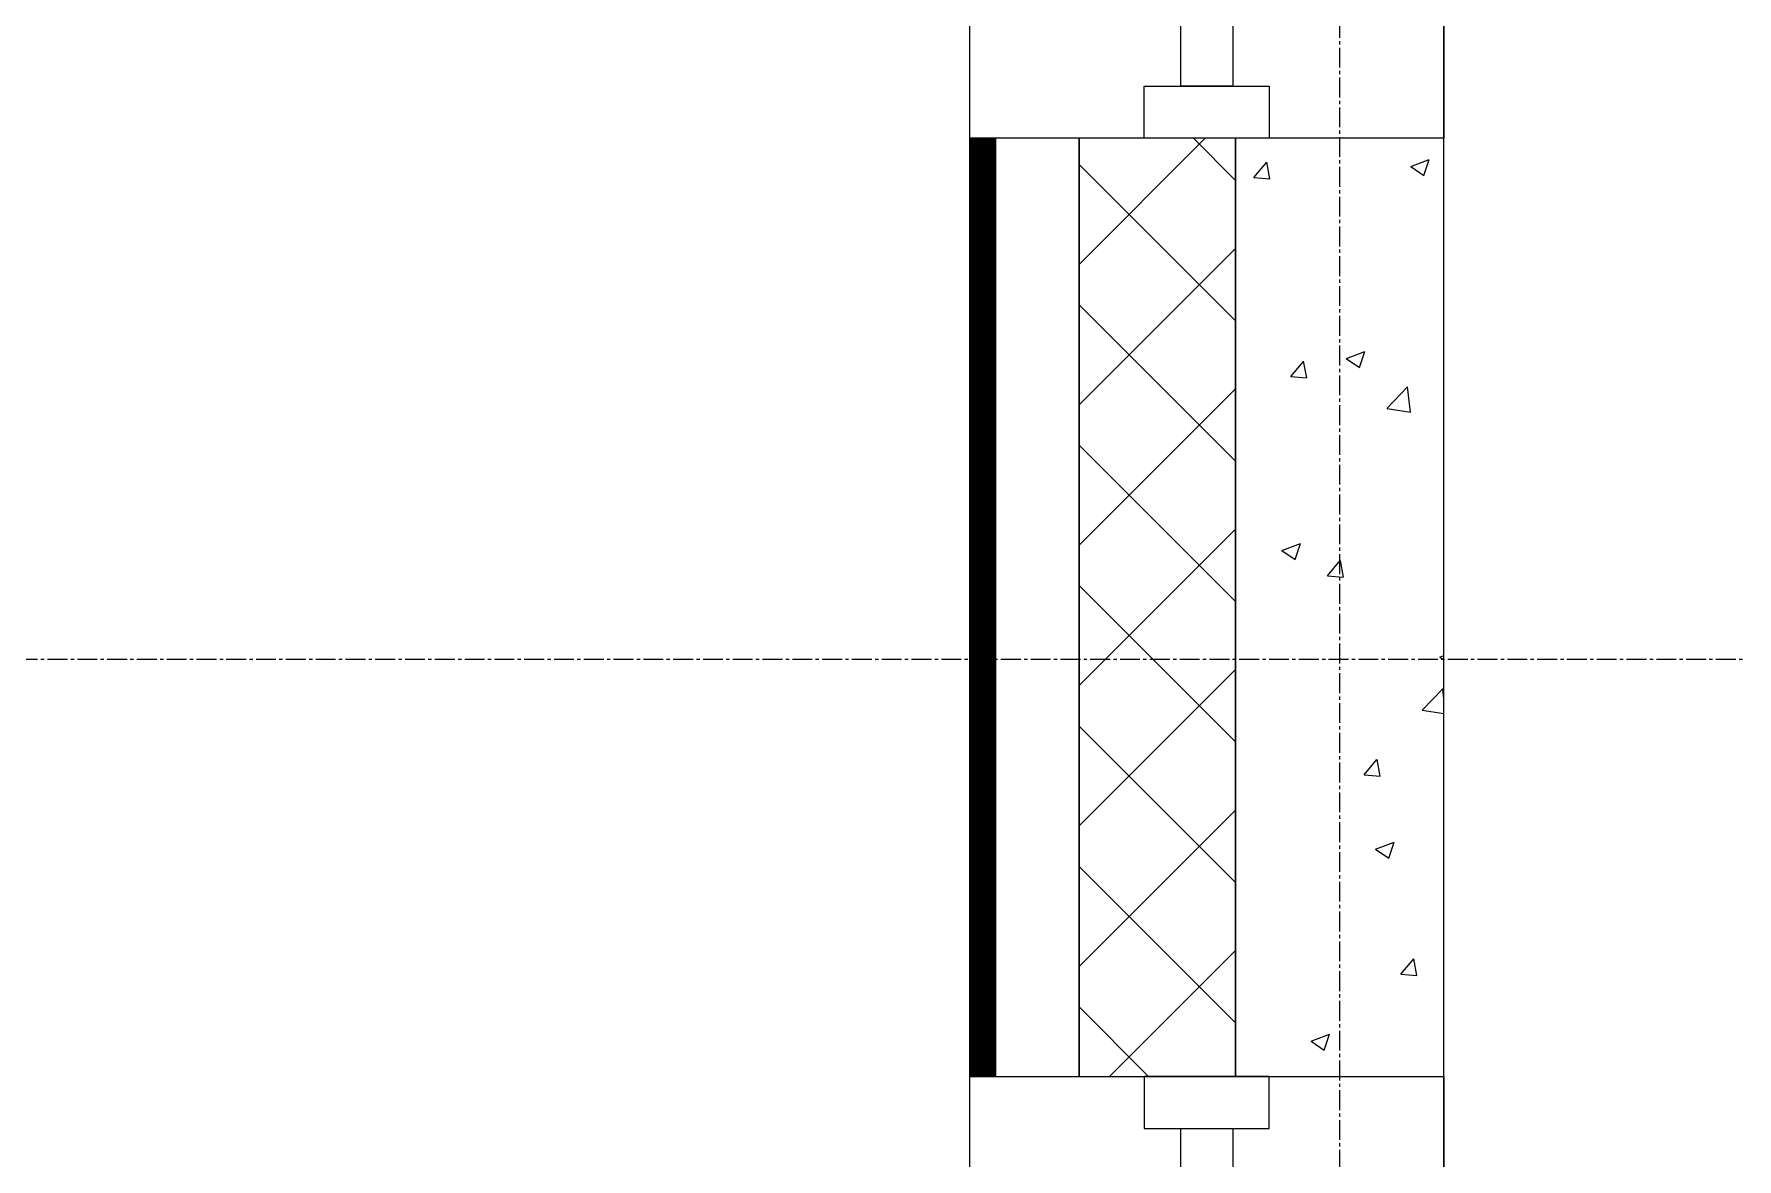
# Model space of a CAD drawing. Header units: millimetres. Extents: x -24360 to 609566, y -391049 to 148426.
# Drawn here: x -1252 to 381, y 60721 to 61800 of the extents above; entities that cross this region are included whole.
import ezdxf

# ---------------------------------------------------------------- set-up
doc = ezdxf.new("R2010")
doc.units = ezdxf.units.MM
doc.linetypes.add('CENTER2', pattern=[28.575, 19.05, -3.175, 3.175, -3.175])
for name, color, linetype, lineweight in [('A-Wall_Материал_Газоблок_Контур', 250, 'Continuous', 0), ('АР_Окна', 4, 'Continuous', 5), ('АР_Стены ПЕНОблок', 52, 'Continuous', 20), ('АР_Тонкая', 254, 'Continuous', 5), ('АР_Утеплитель', 31, 'Continuous', 0), ('АР_Штриховка', 8, 'Continuous', 0)]:
    doc.layers.add(name, color=color, linetype=linetype, lineweight=lineweight)
doc.layers.add('АР_Оси_РД_100', color=7, linetype='Continuous', lineweight=0, true_color=0x525252)
doc.layers.add('РД_Оси_100', color=7, linetype='Continuous', lineweight=0, true_color=0x525252)

# ---------------------------------------------------------------- blocks, each defined once
blk = doc.blocks.new('СОШ_2200_АР_ОСИ_М100_28.05.24')
at = {"layer": 'АР_Оси_РД_100', "linetype": 'CENTER2'}
for p, q in [((0, -6155), (0, 139938.679)), ((29555, 61200), (-5954.958, 61200))]:
    blk.add_line(p, q, dxfattribs=at)

msp = doc.modelspace()

# ---------------------------------------------------------------- linework, layer by layer
at = {"layer": 'A-Wall_Материал_Газоблок_Контур', "color": 18, "linetype": 'Continuous', "lineweight": 0, "true_color": 0x000000}
for p, q in [((-355, 62900), (-355, 61700)), ((100, 61700), (100, 62900)), ((-355, 60800), (-355, 59600)), ((100, 59600), (100, 60800))]:
    msp.add_line(p, q, dxfattribs=at)
at = {"layer": 'АР_Окна', "color": 18, "linetype": 'Continuous', "lineweight": 5, "true_color": 0x000000}
for p, q in [((-355, 62900), (-355, 61700)), ((100, 62900), (100, 61700)), ((-355, 60800), (-355, 59600)), ((100, 60800), (100, 59600))]:
    msp.add_line(p, q, dxfattribs=at)
for points in [[(-152.5, 62850), (-102.5, 62850), (-102.5, 61750), (-152.5, 61750)], [(-67.5, 61750), (-67.5, 61700), (-187.5, 61700), (-187.5, 61750)], [(-67.5, 60750), (-67.5, 60800), (-187.5, 60800), (-187.5, 60750)], [(-152.5, 60750), (-102.5, 60750), (-102.5, 59650), (-152.5, 59650)]]:
    msp.add_lwpolyline(points, close=True, dxfattribs=at)
at = {"layer": 'АР_Стены ПЕНОблок', "color": 18, "linetype": 'Continuous', "lineweight": 20, "true_color": 0x000000}
for p, q in [((100, 61700), (-100, 61700)), ((-100, 61700), (-100, 60800)), ((100, 60800), (100, 61700)), ((-100, 60800), (100, 60800))]:
    msp.add_line(p, q, dxfattribs=at)
at = {"layer": 'АР_Тонкая', "color": 18, "linetype": 'Continuous', "lineweight": 5, "true_color": 0x000000}
for p, q in [((-330, 61700), (-355, 61700)), ((-355, 61700), (-355, 60800)), ((-250, 61700), (-330, 61700)), ((-330, 61700), (-330, 60800)), ((-330, 60800), (-330, 61700)), ((-250, 60800), (-250, 61700)), ((-355, 60800), (-330, 60800)), ((-330, 60800), (-250, 60800))]:
    msp.add_line(p, q, dxfattribs=at)
at = {"layer": 'АР_Утеплитель', "color": 18, "linetype": 'Continuous', "lineweight": 0, "true_color": 0x000000}
for p, q in [((-100, 61700), (-250, 61700)), ((-250, 61700), (-250, 60800)), ((-100, 60800), (-100, 61700)), ((-250, 60800), (-100, 60800))]:
    msp.add_line(p, q, dxfattribs=at)
at = {"layer": 'АР_Штриховка', "color": 18, "linetype": 'Continuous', "lineweight": 0, "true_color": 0x000000}
for p, q in [((-355, 61699), (-330, 61699)), ((-355, 61698), (-330, 61698)), ((-355, 61697), (-330, 61697)), ((-355, 61696), (-330, 61696)), ((-355, 61695), (-330, 61695)), ((-355, 61694), (-330, 61694)), ((-355, 61693), (-330, 61693)), ((-355, 61692), (-330, 61692)), ((-355, 61691), (-330, 61691)), ((-355, 61690), (-330, 61690)), ((-250, 61579.063), (-129.063, 61700)), ((-100, 61659.656), (-140.344, 61700)), ((-355, 61689), (-330, 61689)), ((-355, 61688), (-330, 61688)), ((-355, 61687), (-330, 61687)), ((-355, 61686), (-330, 61686)), ((-355, 61685), (-330, 61685)), ((-355, 61684), (-330, 61684)), ((-355, 61683), (-330, 61683)), ((-355, 61682), (-330, 61682)), ((-355, 61681), (-330, 61681)), ((-355, 61680), (-330, 61680)), ((-355, 61679), (-330, 61679)), ((-355, 61678), (-330, 61678)), ((-355, 61677), (-330, 61677)), ((-355, 61676), (-330, 61676)), ((-355, 61675), (-330, 61675)), ((-355, 61674), (-330, 61674)), ((-100, 61524.952), (-250, 61674.952)), ((-82.208, 61662.483), (-69.963, 61677.076)), ((-66.879, 61661.181), (-69.816, 61677.103)), ((68.174, 61672.891), (85.959, 61679.718)), ((80.796, 61664.328), (85.947, 61679.677)), ((-355, 61673), (-330, 61673)), ((-355, 61672), (-330, 61672)), ((-355, 61671), (-330, 61671)), ((-355, 61670), (-330, 61670)), ((-355, 61669), (-330, 61669)), ((-355, 61668), (-330, 61668)), ((-355, 61667), (-330, 61667)), ((-355, 61666), (-330, 61666)), ((-355, 61665), (-330, 61665)), ((-355, 61664), (-330, 61664)), ((-355, 61663), (-330, 61663)), ((-355, 61662), (-330, 61662)), ((-355, 61661), (-330, 61661)), ((-355, 61660), (-330, 61660)), ((-355, 61659), (-330, 61659)), ((-355, 61658), (-330, 61658)), ((-82.208, 61662.482), (-67.026, 61661.154)), ((68.156, 61672.852), (80.791, 61664.33)), ((-355, 61657), (-330, 61657)), ((-355, 61656), (-330, 61656)), ((-355, 61655), (-330, 61655)), ((-355, 61654), (-330, 61654)), ((-355, 61653), (-330, 61653)), ((-355, 61652), (-330, 61652)), ((-355, 61651), (-330, 61651)), ((-355, 61650), (-330, 61650)), ((-355, 61649), (-330, 61649)), ((-355, 61648), (-330, 61648)), ((-355, 61647), (-330, 61647)), ((-355, 61646), (-330, 61646)), ((-355, 61645), (-330, 61645)), ((-355, 61644), (-330, 61644)), ((-355, 61643), (-330, 61643)), ((-355, 61642), (-330, 61642)), ((-355, 61641), (-330, 61641)), ((99.977, 61646.544), (100, 61646.572)), ((99.977, 61646.543), (100, 61646.541)), ((-355, 61640), (-330, 61640)), ((-355, 61639), (-330, 61639)), ((-355, 61638), (-330, 61638)), ((-355, 61637), (-330, 61637)), ((-355, 61636), (-330, 61636)), ((-355, 61635), (-330, 61635)), ((-355, 61634), (-330, 61634)), ((-355, 61633), (-330, 61633)), ((-355, 61632), (-330, 61632)), ((-355, 61631), (-330, 61631)), ((-355, 61630), (-330, 61630)), ((-355, 61629), (-330, 61629)), ((-355, 61628), (-330, 61628)), ((-355, 61627), (-330, 61627)), ((-355, 61626), (-330, 61626)), ((-355, 61625), (-330, 61625)), ((-355, 61624), (-330, 61624)), ((-355, 61623), (-330, 61623)), ((-355, 61622), (-330, 61622)), ((-355, 61621), (-330, 61621)), ((-355, 61620), (-330, 61620)), ((-355, 61619), (-330, 61619)), ((-355, 61618), (-330, 61618)), ((-355, 61617), (-330, 61617)), ((-355, 61616), (-330, 61616)), ((-355, 61615), (-330, 61615)), ((-355, 61614), (-330, 61614)), ((-355, 61613), (-330, 61613)), ((-355, 61612), (-330, 61612)), ((-355, 61611), (-330, 61611)), ((-355, 61610), (-330, 61610)), ((-355, 61609), (-330, 61609)), ((-355, 61608), (-330, 61608)), ((-355, 61607), (-330, 61607)), ((-355, 61606), (-330, 61606)), ((-355, 61605), (-330, 61605)), ((-355, 61604), (-330, 61604)), ((-355, 61603), (-330, 61603)), ((-355, 61602), (-330, 61602)), ((-355, 61601), (-330, 61601)), ((-355, 61600), (-330, 61600)), ((-355, 61599), (-330, 61599)), ((-355, 61598), (-330, 61598)), ((-355, 61597), (-330, 61597)), ((-355, 61596), (-330, 61596)), ((-355, 61595), (-330, 61595)), ((-355, 61594), (-330, 61594)), ((-355, 61593), (-330, 61593)), ((-355, 61592), (-330, 61592)), ((-250, 61444.36), (-100, 61594.36)), ((-355, 61591), (-330, 61591)), ((-355, 61590), (-330, 61590)), ((-355, 61589), (-330, 61589)), ((-355, 61588), (-330, 61588)), ((-355, 61587), (-330, 61587)), ((-355, 61586), (-330, 61586)), ((-355, 61585), (-330, 61585)), ((-355, 61584), (-330, 61584)), ((-355, 61583), (-330, 61583)), ((-355, 61582), (-330, 61582)), ((-355, 61581), (-330, 61581)), ((-355, 61580), (-330, 61580)), ((-355, 61579), (-330, 61579)), ((-355, 61578), (-330, 61578)), ((-355, 61577), (-330, 61577)), ((-355, 61576), (-330, 61576)), ((-355, 61575), (-330, 61575)), ((-355, 61574), (-330, 61574)), ((-355, 61573), (-330, 61573)), ((-355, 61572), (-330, 61572)), ((-355, 61571), (-330, 61571)), ((-355, 61570), (-330, 61570)), ((-355, 61569), (-330, 61569)), ((-355, 61568), (-330, 61568)), ((-355, 61567), (-330, 61567)), ((-355, 61566), (-330, 61566)), ((-355, 61565), (-330, 61565)), ((-355, 61564), (-330, 61564)), ((-355, 61563), (-330, 61563)), ((-355, 61562), (-330, 61562)), ((-355, 61561), (-330, 61561)), ((-355, 61560), (-330, 61560)), ((-355, 61559), (-330, 61559)), ((-355, 61558), (-330, 61558)), ((-355, 61557), (-330, 61557)), ((-355, 61556), (-330, 61556)), ((-355, 61555), (-330, 61555)), ((-355, 61554), (-330, 61554)), ((-355, 61553), (-330, 61553)), ((-355, 61552), (-330, 61552)), ((-355, 61551), (-330, 61551)), ((-355, 61550), (-330, 61550)), ((-355, 61549), (-330, 61549)), ((-355, 61548), (-330, 61548)), ((-355, 61547), (-330, 61547)), ((-355, 61546), (-330, 61546)), ((-355, 61545), (-330, 61545)), ((-355, 61544), (-330, 61544)), ((-355, 61543), (-330, 61543)), ((-355, 61542), (-330, 61542)), ((-355, 61541), (-330, 61541)), ((-355, 61540), (-330, 61540)), ((-355, 61539), (-330, 61539)), ((-355, 61538), (-330, 61538)), ((-355, 61537), (-330, 61537)), ((-355, 61536), (-330, 61536)), ((-355, 61535), (-330, 61535)), ((-355, 61534), (-330, 61534)), ((-355, 61533), (-330, 61533)), ((-355, 61532), (-330, 61532)), ((-355, 61531), (-330, 61531)), ((-355, 61530), (-330, 61530)), ((-355, 61529), (-330, 61529)), ((-355, 61528), (-330, 61528)), ((-355, 61527), (-330, 61527)), ((-100, 61390.248), (-250, 61540.248)), ((-355, 61526), (-330, 61526)), ((-355, 61525), (-330, 61525)), ((-355, 61524), (-330, 61524)), ((-355, 61523), (-330, 61523)), ((-355, 61522), (-330, 61522)), ((-355, 61521), (-330, 61521)), ((-355, 61520), (-330, 61520)), ((-355, 61519), (-330, 61519)), ((-355, 61518), (-330, 61518)), ((-355, 61517), (-330, 61517)), ((-355, 61516), (-330, 61516)), ((-355, 61515), (-330, 61515)), ((-355, 61514), (-330, 61514)), ((-355, 61513), (-330, 61513)), ((-355, 61512), (-330, 61512)), ((-355, 61511), (-330, 61511)), ((-355, 61510), (-330, 61510)), ((-355, 61509), (-330, 61509)), ((-355, 61508), (-330, 61508)), ((-355, 61507), (-330, 61507)), ((-355, 61506), (-330, 61506)), ((-355, 61505), (-330, 61505)), ((-355, 61504), (-330, 61504)), ((-355, 61503), (-330, 61503)), ((-355, 61502), (-330, 61502)), ((-355, 61501), (-330, 61501)), ((-355, 61500), (-330, 61500)), ((-355, 61499), (-330, 61499)), ((-355, 61498), (-330, 61498)), ((-355, 61497), (-330, 61497)), ((-355, 61496), (-330, 61496)), ((-355, 61495), (-330, 61495)), ((-355, 61494), (-330, 61494)), ((6.372, 61488.703), (24.157, 61495.53)), ((18.994, 61480.14), (24.145, 61495.489)), ((-355, 61493), (-330, 61493)), ((-355, 61492), (-330, 61492)), ((-355, 61491), (-330, 61491)), ((-355, 61490), (-330, 61490)), ((-355, 61489), (-330, 61489)), ((-355, 61488), (-330, 61488)), ((-355, 61487), (-330, 61487)), ((-355, 61486), (-330, 61486)), ((-355, 61485), (-330, 61485)), ((-355, 61484), (-330, 61484)), ((-355, 61483), (-330, 61483)), ((-355, 61482), (-330, 61482)), ((-355, 61481), (-330, 61481)), ((-355, 61480), (-330, 61480)), ((-355, 61479), (-330, 61479)), ((-355, 61478), (-330, 61478)), ((-46.965, 61471.426), (-34.72, 61486.019)), ((-31.636, 61470.124), (-34.573, 61486.046)), ((6.354, 61488.664), (18.989, 61480.142)), ((-355, 61477), (-330, 61477)), ((-355, 61476), (-330, 61476)), ((-355, 61475), (-330, 61475)), ((-355, 61474), (-330, 61474)), ((-355, 61473), (-330, 61473)), ((-355, 61472), (-330, 61472)), ((-355, 61471), (-330, 61471)), ((-355, 61470), (-330, 61470)), ((-355, 61469), (-330, 61469)), ((-355, 61468), (-330, 61468)), ((-355, 61467), (-330, 61467)), ((-355, 61466), (-330, 61466)), ((-355, 61465), (-330, 61465)), ((-355, 61464), (-330, 61464)), ((-355, 61463), (-330, 61463)), ((-355, 61462), (-330, 61462)), ((-46.965, 61471.426), (-31.783, 61470.097)), ((45.354, 61440.843), (65.138, 61461.462)), ((67.982, 61437.344), (65.176, 61461.466)), ((-355, 61461), (-330, 61461)), ((-355, 61460), (-330, 61460)), ((-355, 61459), (-330, 61459)), ((-355, 61458), (-330, 61458)), ((-355, 61457), (-330, 61457)), ((-355, 61456), (-330, 61456)), ((-355, 61455), (-330, 61455)), ((-355, 61454), (-330, 61454)), ((-355, 61453), (-330, 61453)), ((-355, 61452), (-330, 61452)), ((-355, 61451), (-330, 61451)), ((-355, 61450), (-330, 61450)), ((-355, 61449), (-330, 61449)), ((-355, 61448), (-330, 61448)), ((-355, 61447), (-330, 61447)), ((-355, 61446), (-330, 61446)), ((-355, 61445), (-330, 61445)), ((-250, 61309.656), (-100, 61459.656)), ((-355, 61444), (-330, 61444)), ((-355, 61443), (-330, 61443)), ((-355, 61442), (-330, 61442)), ((-355, 61441), (-330, 61441)), ((-355, 61440), (-330, 61440)), ((-355, 61439), (-330, 61439)), ((-355, 61438), (-330, 61438)), ((-355, 61437), (-330, 61437)), ((-355, 61436), (-330, 61436)), ((-355, 61435), (-330, 61435)), ((-355, 61434), (-330, 61434)), ((-355, 61433), (-330, 61433)), ((-355, 61432), (-330, 61432)), ((-355, 61431), (-330, 61431)), ((-355, 61430), (-330, 61430)), ((-355, 61429), (-330, 61429)), ((45.382, 61440.784), (67.972, 61437.28)), ((-355, 61428), (-330, 61428)), ((-355, 61427), (-330, 61427)), ((-355, 61426), (-330, 61426)), ((-355, 61425), (-330, 61425)), ((-355, 61424), (-330, 61424)), ((-355, 61423), (-330, 61423)), ((-355, 61422), (-330, 61422)), ((-355, 61421), (-330, 61421)), ((-355, 61420), (-330, 61420)), ((-355, 61419), (-330, 61419)), ((-355, 61418), (-330, 61418)), ((-355, 61417), (-330, 61417)), ((-355, 61416), (-330, 61416)), ((-355, 61415), (-330, 61415)), ((-355, 61414), (-330, 61414)), ((-355, 61413), (-330, 61413)), ((-355, 61412), (-330, 61412)), ((-355, 61411), (-330, 61411)), ((-355, 61410), (-330, 61410)), ((-355, 61409), (-330, 61409)), ((-355, 61408), (-330, 61408)), ((-355, 61407), (-330, 61407)), ((-355, 61406), (-330, 61406)), ((-355, 61405), (-330, 61405)), ((-355, 61404), (-330, 61404)), ((-355, 61403), (-330, 61403)), ((-355, 61402), (-330, 61402)), ((-355, 61401), (-330, 61401)), ((-355, 61400), (-330, 61400)), ((-355, 61399), (-330, 61399)), ((-355, 61398), (-330, 61398)), ((-355, 61397), (-330, 61397)), ((-355, 61396), (-330, 61396)), ((-100, 61255.544), (-250, 61405.544)), ((-355, 61395), (-330, 61395)), ((-355, 61394), (-330, 61394)), ((-355, 61393), (-330, 61393)), ((-355, 61392), (-330, 61392)), ((-355, 61391), (-330, 61391)), ((-355, 61390), (-330, 61390)), ((-355, 61389), (-330, 61389)), ((-355, 61388), (-330, 61388)), ((-355, 61387), (-330, 61387)), ((-355, 61386), (-330, 61386)), ((-355, 61385), (-330, 61385)), ((-355, 61384), (-330, 61384)), ((-355, 61383), (-330, 61383)), ((-355, 61382), (-330, 61382)), ((-355, 61381), (-330, 61381)), ((-355, 61380), (-330, 61380)), ((-355, 61379), (-330, 61379)), ((-355, 61378), (-330, 61378)), ((-355, 61377), (-330, 61377)), ((-355, 61376), (-330, 61376)), ((-355, 61375), (-330, 61375)), ((-355, 61374), (-330, 61374)), ((-355, 61373), (-330, 61373)), ((-355, 61372), (-330, 61372)), ((-355, 61371), (-330, 61371)), ((-355, 61370), (-330, 61370)), ((-355, 61369), (-330, 61369)), ((-355, 61368), (-330, 61368)), ((-355, 61367), (-330, 61367)), ((-355, 61366), (-330, 61366)), ((-355, 61365), (-330, 61365)), ((-355, 61364), (-330, 61364)), ((-355, 61363), (-330, 61363)), ((-355, 61362), (-330, 61362)), ((-355, 61361), (-330, 61361)), ((-355, 61360), (-330, 61360)), ((-355, 61359), (-330, 61359)), ((-355, 61358), (-330, 61358)), ((-355, 61357), (-330, 61357)), ((-355, 61356), (-330, 61356)), ((-355, 61355), (-330, 61355)), ((-355, 61354), (-330, 61354)), ((-355, 61353), (-330, 61353)), ((-355, 61352), (-330, 61352)), ((-355, 61351), (-330, 61351)), ((-355, 61350), (-330, 61350)), ((-355, 61349), (-330, 61349)), ((-355, 61348), (-330, 61348)), ((-355, 61347), (-330, 61347)), ((-355, 61346), (-330, 61346)), ((-355, 61345), (-330, 61345)), ((-355, 61344), (-330, 61344)), ((-355, 61343), (-330, 61343)), ((-355, 61342), (-330, 61342)), ((-355, 61341), (-330, 61341)), ((-355, 61340), (-330, 61340)), ((-355, 61339), (-330, 61339)), ((-355, 61338), (-330, 61338)), ((-355, 61337), (-330, 61337)), ((-355, 61336), (-330, 61336)), ((-355, 61335), (-330, 61335)), ((-355, 61334), (-330, 61334)), ((-355, 61333), (-330, 61333)), ((-355, 61332), (-330, 61332)), ((-355, 61331), (-330, 61331)), ((-355, 61330), (-330, 61330)), ((-355, 61329), (-330, 61329)), ((-355, 61328), (-330, 61328)), ((-355, 61327), (-330, 61327)), ((-355, 61326), (-330, 61326)), ((-355, 61325), (-330, 61325)), ((-355, 61324), (-330, 61324)), ((-355, 61323), (-330, 61323)), ((-355, 61322), (-330, 61322)), ((-355, 61321), (-330, 61321)), ((-355, 61320), (-330, 61320)), ((-355, 61319), (-330, 61319)), ((-355, 61318), (-330, 61318)), ((-355, 61317), (-330, 61317)), ((-355, 61316), (-330, 61316)), ((-355, 61315), (-330, 61315)), ((-250, 61174.952), (-100, 61324.952)), ((-355, 61314), (-330, 61314)), ((-355, 61313), (-330, 61313)), ((-355, 61312), (-330, 61312)), ((-355, 61311), (-330, 61311)), ((-355, 61310), (-330, 61310)), ((-355, 61309), (-330, 61309)), ((-355, 61308), (-330, 61308)), ((-355, 61307), (-330, 61307)), ((-355, 61306), (-330, 61306)), ((-355, 61305), (-330, 61305)), ((-355, 61304), (-330, 61304)), ((-355, 61303), (-330, 61303)), ((-355, 61302), (-330, 61302)), ((-355, 61301), (-330, 61301)), ((-355, 61300), (-330, 61300)), ((-355, 61299), (-330, 61299)), ((-355, 61298), (-330, 61298)), ((-55.448, 61304.476), (-42.813, 61295.954)), ((-55.43, 61304.515), (-37.645, 61311.342)), ((-42.808, 61295.952), (-37.657, 61311.301)), ((-355, 61297), (-330, 61297)), ((-355, 61296), (-330, 61296)), ((-355, 61295), (-330, 61295)), ((-355, 61294), (-330, 61294)), ((-355, 61293), (-330, 61293)), ((-355, 61292), (-330, 61292)), ((-355, 61291), (-330, 61291)), ((-355, 61290), (-330, 61290)), ((-355, 61289), (-330, 61289)), ((-355, 61288), (-330, 61288)), ((-355, 61287), (-330, 61287)), ((-355, 61286), (-330, 61286)), ((-355, 61285), (-330, 61285)), ((-355, 61284), (-330, 61284)), ((-355, 61283), (-330, 61283)), ((-355, 61282), (-330, 61282)), ((-11.721, 61280.369), (0.524, 61294.962)), ((3.607, 61279.067), (0.67, 61294.989)), ((-355, 61281), (-330, 61281)), ((-355, 61280), (-330, 61280)), ((-355, 61279), (-330, 61279)), ((-355, 61278), (-330, 61278)), ((-355, 61277), (-330, 61277)), ((-355, 61276), (-330, 61276)), ((-355, 61275), (-330, 61275)), ((-355, 61274), (-330, 61274)), ((-355, 61273), (-330, 61273)), ((-355, 61272), (-330, 61272)), ((-355, 61271), (-330, 61271)), ((-355, 61270), (-330, 61270)), ((-355, 61269), (-330, 61269)), ((-355, 61268), (-330, 61268)), ((-355, 61267), (-330, 61267)), ((-355, 61266), (-330, 61266)), ((-100, 61120.84), (-250, 61270.84)), ((-11.721, 61280.369), (3.461, 61279.04)), ((-355, 61265), (-330, 61265)), ((-355, 61264), (-330, 61264)), ((-355, 61263), (-330, 61263)), ((-355, 61262), (-330, 61262)), ((-355, 61261), (-330, 61261)), ((-355, 61260), (-330, 61260)), ((-355, 61259), (-330, 61259)), ((-355, 61258), (-330, 61258)), ((-355, 61257), (-330, 61257)), ((-355, 61256), (-330, 61256)), ((-355, 61255), (-330, 61255)), ((-355, 61254), (-330, 61254)), ((-355, 61253), (-330, 61253)), ((-355, 61252), (-330, 61252)), ((-355, 61251), (-330, 61251)), ((-355, 61250), (-330, 61250)), ((-355, 61249), (-330, 61249)), ((-355, 61248), (-330, 61248)), ((-355, 61247), (-330, 61247)), ((-355, 61246), (-330, 61246)), ((-355, 61245), (-330, 61245)), ((-355, 61244), (-330, 61244)), ((-355, 61243), (-330, 61243)), ((-355, 61242), (-330, 61242)), ((-355, 61241), (-330, 61241)), ((-355, 61240), (-330, 61240)), ((-355, 61239), (-330, 61239)), ((-355, 61238), (-330, 61238)), ((-355, 61237), (-330, 61237)), ((-355, 61236), (-330, 61236)), ((-355, 61235), (-330, 61235)), ((-355, 61234), (-330, 61234)), ((-355, 61233), (-330, 61233)), ((-355, 61232), (-330, 61232)), ((-355, 61231), (-330, 61231)), ((-355, 61230), (-330, 61230)), ((-355, 61229), (-330, 61229)), ((-355, 61228), (-330, 61228)), ((-355, 61227), (-330, 61227)), ((-355, 61226), (-330, 61226)), ((-355, 61225), (-330, 61225)), ((-355, 61224), (-330, 61224)), ((-355, 61223), (-330, 61223)), ((-355, 61222), (-330, 61222)), ((-355, 61221), (-330, 61221)), ((-355, 61220), (-330, 61220)), ((-355, 61219), (-330, 61219)), ((-355, 61218), (-330, 61218)), ((-355, 61217), (-330, 61217)), ((-355, 61216), (-330, 61216)), ((-355, 61215), (-330, 61215)), ((-355, 61214), (-330, 61214)), ((-355, 61213), (-330, 61213)), ((-355, 61212), (-330, 61212)), ((-355, 61211), (-330, 61211)), ((-355, 61210), (-330, 61210)), ((-355, 61209), (-330, 61209)), ((-355, 61208), (-330, 61208)), ((-355, 61207), (-330, 61207)), ((-355, 61206), (-330, 61206)), ((-355, 61205), (-330, 61205)), ((-355, 61204), (-330, 61204)), ((-355, 61203), (-330, 61203)), ((-355, 61202), (-330, 61202)), ((-355, 61201), (-330, 61201)), ((-355, 61200), (-330, 61200)), ((96.167, 61202.211), (100, 61199.625)), ((96.184, 61202.25), (100, 61203.715)), ((-355, 61199), (-330, 61199)), ((-355, 61198), (-330, 61198)), ((-355, 61197), (-330, 61197)), ((-355, 61196), (-330, 61196)), ((-355, 61195), (-330, 61195)), ((-355, 61194), (-330, 61194)), ((-355, 61193), (-330, 61193)), ((-355, 61192), (-330, 61192)), ((-355, 61191), (-330, 61191)), ((-355, 61190), (-330, 61190)), ((-355, 61189), (-330, 61189)), ((-355, 61188), (-330, 61188)), ((-355, 61187), (-330, 61187)), ((-355, 61186), (-330, 61186)), ((-355, 61185), (-330, 61185)), ((-355, 61184), (-330, 61184)), ((-250, 61040.248), (-100, 61190.248)), ((-355, 61183), (-330, 61183)), ((-355, 61182), (-330, 61182)), ((-355, 61181), (-330, 61181)), ((-355, 61180), (-330, 61180)), ((-355, 61179), (-330, 61179)), ((-355, 61178), (-330, 61178)), ((-355, 61177), (-330, 61177)), ((-355, 61176), (-330, 61176)), ((-355, 61175), (-330, 61175)), ((-355, 61174), (-330, 61174)), ((-355, 61173), (-330, 61173)), ((-355, 61172), (-330, 61172)), ((-355, 61171), (-330, 61171)), ((-355, 61170), (-330, 61170)), ((-355, 61169), (-330, 61169)), ((-355, 61168), (-330, 61168)), ((79.029, 61151.374), (98.813, 61171.993)), ((100, 61162.116), (98.85, 61171.998)), ((-355, 61167), (-330, 61167)), ((-355, 61166), (-330, 61166)), ((-355, 61165), (-330, 61165)), ((-355, 61164), (-330, 61164)), ((-355, 61163), (-330, 61163)), ((-355, 61162), (-330, 61162)), ((-355, 61161), (-330, 61161)), ((-355, 61160), (-330, 61160)), ((-355, 61159), (-330, 61159)), ((-355, 61158), (-330, 61158)), ((-355, 61157), (-330, 61157)), ((-355, 61156), (-330, 61156)), ((-355, 61155), (-330, 61155)), ((-355, 61154), (-330, 61154)), ((-355, 61153), (-330, 61153)), ((-355, 61152), (-330, 61152)), ((-355, 61151), (-330, 61151)), ((79.057, 61151.316), (100, 61148.067)), ((-355, 61150), (-330, 61150)), ((-355, 61149), (-330, 61149)), ((-355, 61148), (-330, 61148)), ((-355, 61147), (-330, 61147)), ((-355, 61146), (-330, 61146)), ((-355, 61145), (-330, 61145)), ((-355, 61144), (-330, 61144)), ((-355, 61143), (-330, 61143)), ((-355, 61142), (-330, 61142)), ((-355, 61141), (-330, 61141)), ((-355, 61140), (-330, 61140)), ((-355, 61139), (-330, 61139)), ((-355, 61138), (-330, 61138)), ((-355, 61137), (-330, 61137)), ((-355, 61136), (-330, 61136)), ((-355, 61135), (-330, 61135)), ((-100, 60986.137), (-250, 61136.137)), ((-355, 61134), (-330, 61134)), ((-355, 61133), (-330, 61133)), ((-355, 61132), (-330, 61132)), ((-355, 61131), (-330, 61131)), ((-355, 61130), (-330, 61130)), ((-355, 61129), (-330, 61129)), ((-355, 61128), (-330, 61128)), ((-355, 61127), (-330, 61127)), ((-355, 61126), (-330, 61126)), ((-355, 61125), (-330, 61125)), ((-355, 61124), (-330, 61124)), ((-355, 61123), (-330, 61123)), ((-355, 61122), (-330, 61122)), ((-355, 61121), (-330, 61121)), ((-355, 61120), (-330, 61120)), ((-355, 61119), (-330, 61119)), ((-100, 61126.942), (-99.447, 61127.154)), ((-100, 61125.502), (-99.459, 61127.113)), ((-355, 61118), (-330, 61118)), ((-355, 61117), (-330, 61117)), ((-355, 61116), (-330, 61116)), ((-355, 61115), (-330, 61115)), ((-355, 61114), (-330, 61114)), ((-355, 61113), (-330, 61113)), ((-355, 61112), (-330, 61112)), ((-355, 61111), (-330, 61111)), ((-355, 61110), (-330, 61110)), ((-355, 61109), (-330, 61109)), ((-355, 61108), (-330, 61108)), ((-355, 61107), (-330, 61107)), ((-355, 61106), (-330, 61106)), ((-355, 61105), (-330, 61105)), ((-355, 61104), (-330, 61104)), ((-355, 61103), (-330, 61103)), ((-355, 61102), (-330, 61102)), ((23.522, 61089.312), (35.767, 61103.905)), ((38.85, 61088.01), (35.913, 61103.932)), ((-355, 61101), (-330, 61101)), ((-355, 61100), (-330, 61100)), ((-355, 61099), (-330, 61099)), ((-355, 61098), (-330, 61098)), ((-355, 61097), (-330, 61097)), ((-355, 61096), (-330, 61096)), ((-355, 61095), (-330, 61095)), ((-355, 61094), (-330, 61094)), ((-355, 61093), (-330, 61093)), ((-355, 61092), (-330, 61092)), ((-355, 61091), (-330, 61091)), ((-355, 61090), (-330, 61090)), ((-355, 61089), (-330, 61089)), ((-355, 61088), (-330, 61088)), ((-355, 61087), (-330, 61087)), ((-355, 61086), (-330, 61086)), ((23.522, 61089.312), (38.704, 61087.984)), ((-355, 61085), (-330, 61085)), ((-355, 61084), (-330, 61084)), ((-355, 61083), (-330, 61083)), ((-355, 61082), (-330, 61082)), ((-355, 61081), (-330, 61081)), ((-355, 61080), (-330, 61080)), ((-355, 61079), (-330, 61079)), ((-355, 61078), (-330, 61078)), ((-355, 61077), (-330, 61077)), ((-355, 61076), (-330, 61076)), ((-355, 61075), (-330, 61075)), ((-355, 61074), (-330, 61074)), ((-355, 61073), (-330, 61073)), ((-355, 61072), (-330, 61072)), ((-355, 61071), (-330, 61071)), ((-355, 61070), (-330, 61070)), ((-355, 61069), (-330, 61069)), ((-355, 61068), (-330, 61068)), ((-355, 61067), (-330, 61067)), ((-355, 61066), (-330, 61066)), ((-355, 61065), (-330, 61065)), ((-355, 61064), (-330, 61064)), ((-355, 61063), (-330, 61063)), ((-355, 61062), (-330, 61062)), ((-355, 61061), (-330, 61061)), ((-355, 61060), (-330, 61060)), ((-355, 61059), (-330, 61059)), ((-355, 61058), (-330, 61058)), ((-355, 61057), (-330, 61057)), ((-355, 61056), (-330, 61056)), ((-355, 61055), (-330, 61055)), ((-355, 61054), (-330, 61054)), ((-355, 61053), (-330, 61053)), ((-250, 60905.544), (-100, 61055.544)), ((-355, 61052), (-330, 61052)), ((-355, 61051), (-330, 61051)), ((-355, 61050), (-330, 61050)), ((-355, 61049), (-330, 61049)), ((-355, 61048), (-330, 61048)), ((-355, 61047), (-330, 61047)), ((-355, 61046), (-330, 61046)), ((-355, 61045), (-330, 61045)), ((-355, 61044), (-330, 61044)), ((-355, 61043), (-330, 61043)), ((-355, 61042), (-330, 61042)), ((-355, 61041), (-330, 61041)), ((-355, 61040), (-330, 61040)), ((-355, 61039), (-330, 61039)), ((-355, 61038), (-330, 61038)), ((-355, 61037), (-330, 61037)), ((-355, 61036), (-330, 61036)), ((-355, 61035), (-330, 61035)), ((-355, 61034), (-330, 61034)), ((-355, 61033), (-330, 61033)), ((-355, 61032), (-330, 61032)), ((-355, 61031), (-330, 61031)), ((-355, 61030), (-330, 61030)), ((-355, 61029), (-330, 61029)), ((-355, 61028), (-330, 61028)), ((-355, 61027), (-330, 61027)), ((-355, 61026), (-330, 61026)), ((-355, 61025), (-330, 61025)), ((-355, 61024), (-330, 61024)), ((-355, 61023), (-330, 61023)), ((-355, 61022), (-330, 61022)), ((-355, 61021), (-330, 61021)), ((34.382, 61018.062), (52.167, 61024.889)), ((47.005, 61009.499), (52.155, 61024.848)), ((-355, 61020), (-330, 61020)), ((-355, 61019), (-330, 61019)), ((-355, 61018), (-330, 61018)), ((-355, 61017), (-330, 61017)), ((-355, 61016), (-330, 61016)), ((-355, 61015), (-330, 61015)), ((-355, 61014), (-330, 61014)), ((-355, 61013), (-330, 61013)), ((-355, 61012), (-330, 61012)), ((-355, 61011), (-330, 61011)), ((-355, 61010), (-330, 61010)), ((-355, 61009), (-330, 61009)), ((-355, 61008), (-330, 61008)), ((-355, 61007), (-330, 61007)), ((-355, 61006), (-330, 61006)), ((-355, 61005), (-330, 61005)), ((-355, 61004), (-330, 61004)), ((34.365, 61018.023), (46.999, 61009.501)), ((-355, 61003), (-330, 61003)), ((-355, 61002), (-330, 61002)), ((-355, 61001), (-330, 61001)), ((-355, 61000), (-330, 61000)), ((-355, 60999), (-330, 60999)), ((-355, 60998), (-330, 60998)), ((-355, 60997), (-330, 60997)), ((-355, 60996), (-330, 60996)), ((-355, 60995), (-330, 60995)), ((-355, 60994), (-330, 60994)), ((-355, 60993), (-330, 60993)), ((-355, 60992), (-330, 60992)), ((-355, 60991), (-330, 60991)), ((-355, 60990), (-330, 60990)), ((-355, 60989), (-330, 60989)), ((-355, 60988), (-330, 60988)), ((-100, 60851.433), (-250, 61001.433)), ((-355, 60987), (-330, 60987)), ((-355, 60986), (-330, 60986)), ((-355, 60985), (-330, 60985)), ((-355, 60984), (-330, 60984)), ((-355, 60983), (-330, 60983)), ((-355, 60982), (-330, 60982)), ((-355, 60981), (-330, 60981)), ((-355, 60980), (-330, 60980)), ((-355, 60979), (-330, 60979)), ((-355, 60978), (-330, 60978)), ((-355, 60977), (-330, 60977)), ((-355, 60976), (-330, 60976)), ((-355, 60975), (-330, 60975)), ((-355, 60974), (-330, 60974)), ((-355, 60973), (-330, 60973)), ((-355, 60972), (-330, 60972)), ((-355, 60971), (-330, 60971)), ((-355, 60970), (-330, 60970)), ((-355, 60969), (-330, 60969)), ((-355, 60968), (-330, 60968)), ((-355, 60967), (-330, 60967)), ((-355, 60966), (-330, 60966)), ((-355, 60965), (-330, 60965)), ((-355, 60964), (-330, 60964)), ((-355, 60963), (-330, 60963)), ((-355, 60962), (-330, 60962)), ((-355, 60961), (-330, 60961)), ((-355, 60960), (-330, 60960)), ((-355, 60959), (-330, 60959)), ((-355, 60958), (-330, 60958)), ((-355, 60957), (-330, 60957)), ((-355, 60956), (-330, 60956)), ((-355, 60955), (-330, 60955)), ((-355, 60954), (-330, 60954)), ((-355, 60953), (-330, 60953)), ((-355, 60952), (-330, 60952)), ((-355, 60951), (-330, 60951)), ((-355, 60950), (-330, 60950)), ((-355, 60949), (-330, 60949)), ((-355, 60948), (-330, 60948)), ((-355, 60947), (-330, 60947)), ((-355, 60946), (-330, 60946)), ((-355, 60945), (-330, 60945)), ((-355, 60944), (-330, 60944)), ((-355, 60943), (-330, 60943)), ((-355, 60942), (-330, 60942)), ((-355, 60941), (-330, 60941)), ((-355, 60940), (-330, 60940)), ((-355, 60939), (-330, 60939)), ((-355, 60938), (-330, 60938)), ((-355, 60937), (-330, 60937)), ((-355, 60936), (-330, 60936)), ((-355, 60935), (-330, 60935)), ((-355, 60934), (-330, 60934)), ((-355, 60933), (-330, 60933)), ((-355, 60932), (-330, 60932)), ((-355, 60931), (-330, 60931)), ((-355, 60930), (-330, 60930)), ((-355, 60929), (-330, 60929)), ((-355, 60928), (-330, 60928)), ((-355, 60927), (-330, 60927)), ((-355, 60926), (-330, 60926)), ((-355, 60925), (-330, 60925)), ((-355, 60924), (-330, 60924)), ((-355, 60923), (-330, 60923)), ((-355, 60922), (-330, 60922)), ((-355, 60921), (-330, 60921)), ((-355, 60920), (-330, 60920)), ((-355, 60919), (-330, 60919)), ((-355, 60918), (-330, 60918)), ((-355, 60917), (-330, 60917)), ((-355, 60916), (-330, 60916)), ((-355, 60915), (-330, 60915)), ((-355, 60914), (-330, 60914)), ((-355, 60913), (-330, 60913)), ((-355, 60912), (-330, 60912)), ((-355, 60911), (-330, 60911)), ((-355, 60910), (-330, 60910)), ((-355, 60909), (-330, 60909)), ((-355, 60908), (-330, 60908)), ((-355, 60907), (-330, 60907)), ((-355, 60906), (-330, 60906)), ((-220.84, 60800), (-100, 60920.84)), ((58.766, 60898.255), (71.011, 60912.849)), ((74.093, 60896.953), (71.156, 60912.875)), ((-355, 60905), (-330, 60905)), ((-355, 60904), (-330, 60904)), ((-355, 60903), (-330, 60903)), ((-355, 60902), (-330, 60902)), ((-355, 60901), (-330, 60901)), ((-355, 60900), (-330, 60900)), ((-355, 60899), (-330, 60899)), ((-355, 60898), (-330, 60898)), ((-355, 60897), (-330, 60897)), ((-355, 60896), (-330, 60896)), ((-355, 60895), (-330, 60895)), ((-355, 60894), (-330, 60894)), ((-355, 60893), (-330, 60893)), ((-355, 60892), (-330, 60892)), ((-355, 60891), (-330, 60891)), ((-355, 60890), (-330, 60890)), ((58.766, 60898.255), (73.948, 60896.927)), ((-355, 60889), (-330, 60889)), ((-355, 60888), (-330, 60888)), ((-355, 60887), (-330, 60887)), ((-355, 60886), (-330, 60886)), ((-355, 60885), (-330, 60885)), ((-355, 60884), (-330, 60884)), ((-355, 60883), (-330, 60883)), ((-355, 60882), (-330, 60882)), ((-355, 60881), (-330, 60881)), ((-355, 60880), (-330, 60880)), ((-355, 60879), (-330, 60879)), ((-355, 60878), (-330, 60878)), ((-355, 60877), (-330, 60877)), ((-355, 60876), (-330, 60876)), ((-355, 60875), (-330, 60875)), ((-355, 60874), (-330, 60874)), ((-355, 60873), (-330, 60873)), ((-355, 60872), (-330, 60872)), ((-355, 60871), (-330, 60871)), ((-355, 60870), (-330, 60870)), ((-355, 60869), (-330, 60869)), ((-355, 60868), (-330, 60868)), ((-355, 60867), (-330, 60867)), ((-355, 60866), (-330, 60866)), ((-355, 60865), (-330, 60865)), ((-355, 60864), (-330, 60864)), ((-355, 60863), (-330, 60863)), ((-355, 60862), (-330, 60862)), ((-355, 60861), (-330, 60861)), ((-355, 60860), (-330, 60860)), ((-355, 60859), (-330, 60859)), ((-355, 60858), (-330, 60858)), ((-355, 60857), (-330, 60857)), ((-183.271, 60800), (-250, 60866.729)), ((-355, 60856), (-330, 60856)), ((-355, 60855), (-330, 60855)), ((-355, 60854), (-330, 60854)), ((-355, 60853), (-330, 60853)), ((-355, 60852), (-330, 60852)), ((-355, 60851), (-330, 60851)), ((-355, 60850), (-330, 60850)), ((-355, 60849), (-330, 60849)), ((-355, 60848), (-330, 60848)), ((-355, 60847), (-330, 60847)), ((-355, 60846), (-330, 60846)), ((-355, 60845), (-330, 60845)), ((-355, 60844), (-330, 60844)), ((-355, 60843), (-330, 60843)), ((-355, 60842), (-330, 60842)), ((-355, 60841), (-330, 60841)), ((-27.42, 60833.874), (-9.635, 60840.701)), ((-14.797, 60825.311), (-9.647, 60840.66)), ((-355, 60840), (-330, 60840)), ((-355, 60839), (-330, 60839)), ((-355, 60838), (-330, 60838)), ((-355, 60837), (-330, 60837)), ((-355, 60836), (-330, 60836)), ((-355, 60835), (-330, 60835)), ((-355, 60834), (-330, 60834)), ((-355, 60833), (-330, 60833)), ((-355, 60832), (-330, 60832)), ((-355, 60831), (-330, 60831)), ((-355, 60830), (-330, 60830)), ((-355, 60829), (-330, 60829)), ((-355, 60828), (-330, 60828)), ((-355, 60827), (-330, 60827)), ((-355, 60826), (-330, 60826)), ((-355, 60825), (-330, 60825)), ((-27.437, 60833.835), (-14.803, 60825.313)), ((-355, 60824), (-330, 60824)), ((-355, 60823), (-330, 60823)), ((-355, 60822), (-330, 60822)), ((-355, 60821), (-330, 60821)), ((-355, 60820), (-330, 60820)), ((-355, 60819), (-330, 60819)), ((-355, 60818), (-330, 60818)), ((-355, 60817), (-330, 60817)), ((-355, 60816), (-330, 60816)), ((-355, 60815), (-330, 60815)), ((-355, 60814), (-330, 60814)), ((-355, 60813), (-330, 60813)), ((-355, 60812), (-330, 60812)), ((-355, 60811), (-330, 60811)), ((-355, 60810), (-330, 60810)), ((-355, 60809), (-330, 60809)), ((-355, 60808), (-330, 60808)), ((-355, 60807), (-330, 60807)), ((-355, 60806), (-330, 60806)), ((-355, 60805), (-330, 60805)), ((-355, 60804), (-330, 60804)), ((-355, 60803), (-330, 60803)), ((-355, 60802), (-330, 60802)), ((-355, 60801), (-330, 60801)), ((-355, 60800), (-330, 60800))]:
    msp.add_line(p, q, dxfattribs=at)

# ---------------------------------------------------------------- block references
at = {"layer": 'РД_Оси_100'}
msp.add_blockref('СОШ_2200_АР_ОСИ_М100_28.05.24', (0, 0), dxfattribs=at)

doc.saveas('drawing.dxf')
